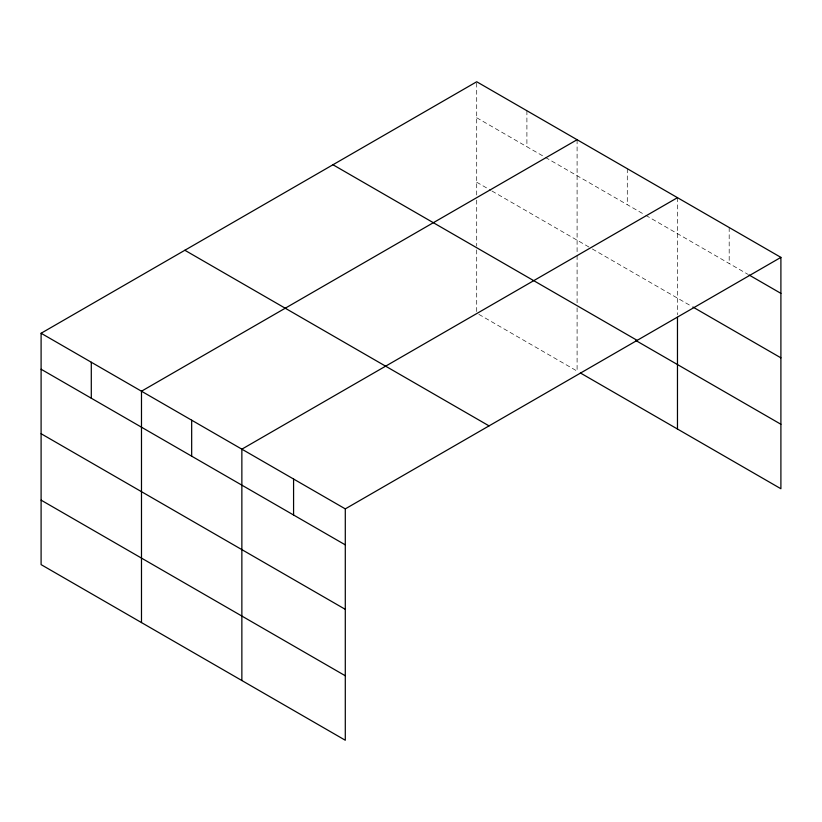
<?xml version="1.0" encoding="UTF-8"?>
<svg xmlns="http://www.w3.org/2000/svg" width="822" height="822" viewBox="0 0 822 822"><rect width="100%" height="100%" fill="white"/><g stroke="black" fill="none" stroke-linecap="round" stroke-linejoin="round"><path stroke-width="0.62" stroke-dasharray="4.11 3.08" d="M476.709 194.999L476.709 81.758M476.709 117.752L544.359 156.807M545.448 157.434L644.746 214.758M645.835 215.385L747.897 274.312M476.709 182.217L490.898 190.406M491.988 191.043L591.275 248.367M592.374 248.994L691.775 306.39M478.897 314.384L577.095 371.082L577.095 306.606M729.186 227.519L729.186 263.513M677.472 197.67L677.472 314.734M627.289 168.695L627.289 204.678M577.095 139.709L577.095 254.224M577.095 255.508L577.095 302.773M526.902 110.734L526.902 146.727M476.709 200.106L476.709 246.097M476.709 249.909L476.709 311.857"/><path stroke-width="1.23" d="M41.1 333.259L345.291 508.88L345.291 740.242L41.1 564.622L41.1 333.259L476.709 81.758L780.9 257.378L780.9 488.741L580.373 372.962M577.095 139.709L141.487 391.21L141.487 622.573M677.472 197.67L241.863 449.172L241.863 680.534M345.291 508.88L780.9 257.378M748.996 274.949L780.9 293.372M692.884 307.027L780.9 357.847M332.961 164.749L637.153 340.37M636.012 340.616L780.9 424.265M184.847 250.258L489.039 425.878M41.1 369.242L345.291 544.863M41.1 433.718L345.291 609.338M41.1 500.146L345.291 675.766M677.472 317.292L677.472 429.033M293.577 479.021L293.577 515.014M191.67 420.186L191.67 456.179M91.293 362.235L91.293 398.228"/></g></svg>
